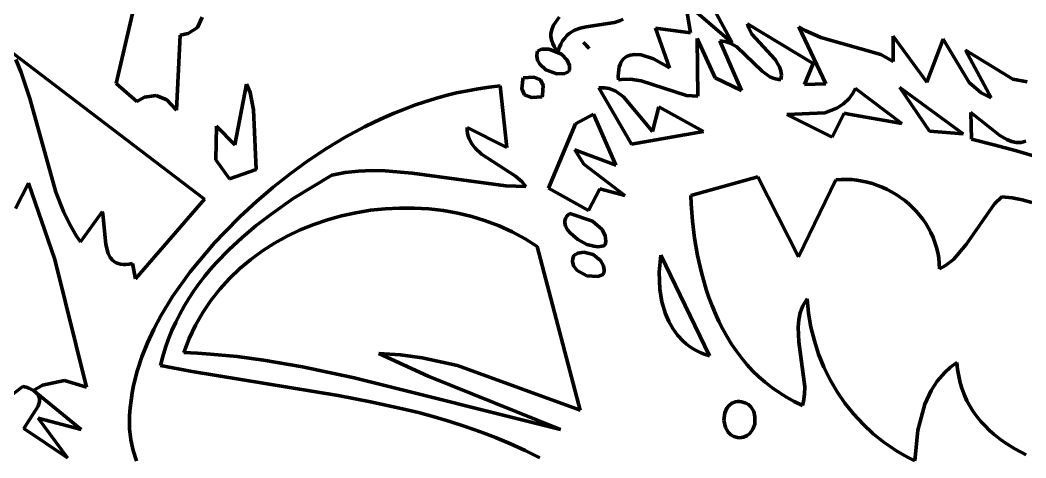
# Model space of a CAD drawing. Header units: millimetres. Extents: x 0 to 9.3, y 0 to 12.
# Drawn here: x 3.944 to 5.109, y 3.515 to 4.022 of the extents above; entities that cross this region are included whole.
import ezdxf

# ---------------------------------------------------------------- set-up
doc = ezdxf.new("R2010")
doc.units = ezdxf.units.MM
doc.layers.add('color#000000ff', color=7, linetype='CONTINUOUS', lineweight=100)
doc.layers.add('color#ffffffff', color=7, linetype='CONTINUOUS', lineweight=100)

msp = doc.modelspace()

# ---------------------------------------------------------------- linework, layer by layer
at = {"layer": 'color#000000ff'}
for p, q in [((4.1133, 4.201), (4.0549, 3.9485)), ((4.7349, 4.0585), (4.7686, 3.9958)), ((4.7686, 3.9958), (4.7144, 4.042)), ((4.7144, 4.042), (4.7204, 4.0073)), ((4.149, 4.0134), (4.1546, 4.0252)), ((4.5682, 4.0253), (4.5617, 4.0161)), ((4.6324, 4.0191), (4.6392, 4.0214)), ((4.6392, 4.0214), (4.6424, 4.023)), ((4.1383, 4.0064), (4.149, 4.0134)), ((4.5596, 4.0113), (4.5586, 4.0061)), ((4.5617, 4.0161), (4.5596, 4.0113)), ((4.5827, 4.0085), (4.5858, 4.0102)), ((4.5858, 4.0102), (4.5924, 4.0127)), ((4.5924, 4.0127), (4.5994, 4.0143)), ((4.5994, 4.0143), (4.6324, 4.0191)), ((4.7204, 4.0073), (4.68, 4.0125)), ((4.68, 4.0125), (4.696, 3.9666)), ((4.7878, 4.0127), (4.7863, 4.0178)), ((4.7863, 4.0178), (4.8625, 3.9719)), ((4.7916, 4.0056), (4.7878, 4.0127)), ((4.8771, 3.9483), (4.8461, 4.0142)), ((4.8461, 4.0142), (4.8531, 4.0099)), ((4.8531, 4.0099), (4.8714, 4.0018)), ((4.1248, 3.9177), (4.129, 4.0044)), ((4.129, 4.0044), (4.1383, 4.0064)), ((4.5586, 4.0061), (4.5586, 4.0034)), ((4.5586, 4.0034), (4.5589, 4.0007)), ((4.5589, 4.0007), (4.5596, 3.9978)), ((4.5596, 3.9978), (4.5607, 3.9948)), ((4.5702, 3.9941), (4.5722, 3.9979)), ((4.5722, 3.9979), (4.5746, 4.0012)), ((4.5746, 4.0012), (4.5771, 4.004)), ((4.5771, 4.004), (4.5798, 4.0064)), ((4.5798, 4.0064), (4.5827, 4.0085)), ((4.7288, 3.9339), (4.728, 4.0007)), ((4.728, 4.0007), (4.749, 3.9552)), ((4.7794, 3.9406), (4.7543, 3.9978)), ((4.7543, 3.9978), (4.7575, 3.9976)), ((4.8184, 3.9765), (4.7916, 4.0056)), ((4.8714, 4.0018), (4.9411, 3.982)), ((4.9554, 3.9742), (4.9553, 4.0033)), ((4.9553, 4.0033), (4.9943, 3.9502)), ((4.9943, 3.9502), (5.0133, 3.9999)), ((5.0133, 3.9999), (5.0434, 3.9498)), ((4.5432, 3.9862), (4.5426, 3.9843)), ((4.5478, 3.9882), (4.5432, 3.9862)), ((4.5567, 3.9884), (4.5478, 3.9882)), ((4.5709, 3.9824), (4.5567, 3.9884)), ((4.5607, 3.9948), (4.5623, 3.9916)), ((4.5623, 3.9916), (4.5643, 3.9884)), ((4.5643, 3.9884), (4.5668, 3.9849)), ((4.5668, 3.9849), (4.5683, 3.9898)), ((4.5683, 3.9898), (4.5702, 3.9941)), ((4.5962, 3.9961), (4.6001, 3.9921)), ((4.6028, 3.9893), (4.5962, 3.9961)), ((4.6001, 3.9921), (4.6028, 3.9893)), ((4.7575, 3.9976), (4.7606, 3.9971)), ((4.7606, 3.9971), (4.7663, 3.9953)), ((4.7663, 3.9953), (4.7742, 3.991)), ((4.7742, 3.991), (4.8033, 3.963)), ((5.0687, 3.932), (5.0392, 3.987)), ((5.0392, 3.987), (5.0939, 3.9537)), ((4.1573, 3.8146), (3.9351, 3.9837)), ((3.9384, 3.9764), (3.9446, 3.9615)), ((4.5426, 3.9843), (4.5422, 3.9806)), ((4.5422, 3.9806), (4.5431, 3.9755)), ((4.5431, 3.9755), (4.5456, 3.9708)), ((4.5774, 3.9757), (4.5709, 3.9824)), ((4.58, 3.9693), (4.5774, 3.9757)), ((4.6412, 3.9752), (4.6398, 3.973)), ((4.6427, 3.977), (4.6412, 3.9752)), ((4.6445, 3.9786), (4.6427, 3.977)), ((4.6464, 3.9798), (4.6445, 3.9786)), ((4.6506, 3.9815), (4.6464, 3.9798)), ((4.6554, 3.9822), (4.6506, 3.9815)), ((4.6633, 3.9816), (4.6554, 3.9822)), ((4.6774, 3.9772), (4.6633, 3.9816)), ((4.696, 3.9666), (4.6774, 3.9772)), ((4.8237, 3.9678), (4.8184, 3.9765)), ((4.9411, 3.982), (4.9554, 3.9742)), ((4.5456, 3.9708), (4.5526, 3.9645)), ((4.5526, 3.9645), (4.5654, 3.9598)), ((4.5795, 3.9625), (4.58, 3.9642)), ((4.58, 3.9642), (4.58, 3.9693)), ((4.6372, 3.9645), (4.6368, 3.961)), ((4.6378, 3.9677), (4.6372, 3.9645)), ((4.6387, 3.9705), (4.6378, 3.9677)), ((4.6398, 3.973), (4.6387, 3.9705)), ((4.8033, 3.963), (4.8124, 3.9564)), ((4.8252, 3.9632), (4.8237, 3.9678)), ((4.8257, 3.9583), (4.8252, 3.9632)), ((4.8625, 3.9719), (4.8526, 3.9473)), ((3.9446, 3.9615), (3.9547, 3.9311)), ((4.5261, 3.9532), (4.5248, 3.9423)), ((4.5266, 3.9551), (4.5261, 3.9532)), ((4.5387, 3.956), (4.5266, 3.9551)), ((4.5464, 3.953), (4.5387, 3.956)), ((4.5498, 3.9461), (4.5464, 3.953)), ((4.5654, 3.9598), (4.5747, 3.9603)), ((4.5747, 3.9603), (4.5795, 3.9625)), ((4.6368, 3.961), (4.6367, 3.957)), ((4.6367, 3.957), (4.6368, 3.9527)), ((4.6368, 3.9527), (4.6403, 3.9532)), ((4.6403, 3.9532), (4.6503, 3.9536)), ((4.6503, 3.9536), (4.6632, 3.9517)), ((4.6632, 3.9517), (4.7159, 3.9346)), ((4.749, 3.9552), (4.7794, 3.9406)), ((4.8124, 3.9564), (4.8172, 3.9543)), ((4.8172, 3.9543), (4.8224, 3.9532)), ((4.8224, 3.9532), (4.8251, 3.9531)), ((4.8251, 3.9531), (4.8255, 3.9557)), ((4.8255, 3.9557), (4.8257, 3.9583)), ((5.0939, 3.9537), (5.1106, 3.9507)), ((4.0549, 3.9485), (4.0787, 3.9278)), ((4.2058, 3.9478), (4.1922, 3.8776)), ((4.21, 3.9383), (4.2058, 3.9478)), ((4.4618, 3.9402), (4.4494, 3.9376)), ((4.4743, 3.9425), (4.4618, 3.9402)), ((4.487, 3.9444), (4.4743, 3.9425)), ((4.4997, 3.946), (4.487, 3.9444)), ((4.5074, 3.8746), (4.4997, 3.946)), ((4.5248, 3.9423), (4.5281, 3.9353)), ((4.549, 3.9352), (4.5498, 3.9461)), ((4.6143, 3.9437), (4.6521, 3.8784)), ((4.6206, 3.9437), (4.6143, 3.9437)), ((4.6263, 3.9427), (4.6206, 3.9437)), ((4.634, 3.9397), (4.6263, 3.9427)), ((4.6429, 3.9333), (4.634, 3.9397)), ((4.8526, 3.9473), (4.8771, 3.9483)), ((4.9114, 3.9429), (4.908, 3.9367)), ((4.9653, 3.9021), (4.9114, 3.9429)), ((4.963, 3.944), (4.9973, 3.8935)), ((5.0364, 3.8903), (4.963, 3.944)), ((5.0434, 3.9498), (5.0573, 3.9379)), ((3.9547, 3.9311), (3.9849, 3.8227)), ((4.0787, 3.9278), (4.0878, 3.9326)), ((4.0878, 3.9326), (4.1013, 3.9346)), ((4.1013, 3.9346), (4.1136, 3.9296)), ((4.1136, 3.9296), (4.1248, 3.9177)), ((4.2141, 3.9183), (4.21, 3.9383)), ((4.4248, 3.9312), (4.4127, 3.9275)), ((4.437, 3.9346), (4.4248, 3.9312)), ((4.4494, 3.9376), (4.437, 3.9346)), ((4.5281, 3.9353), (4.536, 3.9323)), ((4.536, 3.9323), (4.5485, 3.9333)), ((4.5485, 3.9333), (4.549, 3.9352)), ((4.6762, 3.8932), (4.6429, 3.9333)), ((4.7159, 3.9346), (4.7288, 3.9339)), ((4.9041, 3.9314), (4.8975, 3.9249)), ((4.908, 3.9367), (4.9041, 3.9314)), ((5.0573, 3.9379), (5.0687, 3.932)), ((4.2172, 3.8492), (4.2141, 3.9183)), ((4.3888, 3.919), (4.3771, 3.9143)), ((4.4007, 3.9234), (4.3888, 3.919)), ((4.4127, 3.9275), (4.4007, 3.9234)), ((4.6838, 3.9216), (4.6762, 3.8932)), ((4.7354, 3.893), (4.6838, 3.9216)), ((4.8899, 3.9199), (4.8759, 3.9146)), ((4.8975, 3.9249), (4.8899, 3.9199)), ((4.3654, 3.9093), (4.3539, 3.904)), ((4.3771, 3.9143), (4.3654, 3.9093)), ((4.6078, 3.913), (4.5872, 3.9018)), ((4.6337, 3.8542), (4.6078, 3.913)), ((4.8759, 3.9146), (4.832, 3.9127)), ((4.832, 3.9127), (4.8847, 3.8865)), ((4.8847, 3.8865), (4.8983, 3.9141)), ((4.8983, 3.9141), (4.904, 3.9131)), ((4.904, 3.9131), (4.9653, 3.9021)), ((5.079, 3.8883), (5.0452, 3.9151)), ((5.0452, 3.9151), (5.0459, 3.8841)), ((4.1711, 3.8993), (4.1702, 3.8604)), ((4.1922, 3.8776), (4.1711, 3.8993)), ((4.3425, 3.8984), (4.3202, 3.8864)), ((4.3539, 3.904), (4.3425, 3.8984)), ((4.4615, 3.8942), (4.4614, 3.8978)), ((4.4614, 3.8978), (4.5074, 3.8746)), ((4.462, 3.8907), (4.4615, 3.8942)), ((4.5872, 3.9018), (4.556, 3.8276)), ((4.6521, 3.8784), (4.7354, 3.893)), ((4.9973, 3.8935), (5.0364, 3.8903)), ((4.3202, 3.8864), (4.2984, 3.8733)), ((4.4627, 3.8875), (4.462, 3.8907)), ((4.4638, 3.8844), (4.4627, 3.8875)), ((4.4668, 3.8787), (4.4638, 3.8844)), ((5.0459, 3.8841), (5.072, 3.8775)), ((5.087, 3.8836), (5.079, 3.8883)), ((5.0924, 3.8814), (5.087, 3.8836)), ((5.0979, 3.8803), (5.0924, 3.8814)), ((5.1091, 3.8818), (5.1063, 3.8809)), ((4.2984, 3.8733), (4.2771, 3.8592)), ((4.4708, 3.8737), (4.4668, 3.8787)), ((4.4781, 3.8669), (4.4708, 3.8737)), ((4.5968, 3.8554), (4.5865, 3.8717)), ((4.5865, 3.8717), (4.6337, 3.8542)), ((5.072, 3.8775), (5.098, 3.8705)), ((5.1007, 3.8802), (5.0979, 3.8803)), ((5.098, 3.8705), (5.1239, 3.8631)), ((5.1035, 3.8804), (5.1007, 3.8802)), ((5.1063, 3.8809), (5.1035, 3.8804)), ((4.1702, 3.8604), (4.1863, 3.8382)), ((4.2771, 3.8592), (4.2565, 3.8442)), ((4.5176, 3.8415), (4.4781, 3.8669)), ((4.1863, 3.8382), (4.2172, 3.8492)), ((4.3203, 3.8454), (4.3358, 3.8472)), ((4.3358, 3.8472), (4.3513, 3.8478)), ((4.3513, 3.8478), (4.3667, 3.8476)), ((4.3667, 3.8476), (4.3977, 3.8449)), ((4.6442, 3.819), (4.5968, 3.8554)), ((4.2565, 3.8442), (4.2366, 3.8284)), ((4.26, 3.8153), (4.3048, 3.8425)), ((4.3048, 3.8425), (4.3126, 3.8441)), ((4.3126, 3.8441), (4.3203, 3.8454)), ((4.3977, 3.8449), (4.5063, 3.8302)), ((4.5253, 3.8347), (4.5176, 3.8415)), ((4.5296, 3.8295), (4.5253, 3.8347)), ((4.7986, 3.8405), (4.7207, 3.8191)), ((4.8456, 3.7481), (4.7986, 3.8405)), ((4.8887, 3.8371), (4.8456, 3.7481)), ((4.8949, 3.8375), (4.8887, 3.8371)), ((4.9011, 3.8376), (4.8949, 3.8375)), ((4.9072, 3.8373), (4.9011, 3.8376)), ((4.9133, 3.8366), (4.9072, 3.8373)), ((4.9194, 3.8356), (4.9133, 3.8366)), ((4.9253, 3.8343), (4.9194, 3.8356)), ((3.9534, 3.8332), (3.9383, 3.8037)), ((3.9836, 3.745), (3.9534, 3.8332)), ((4.2366, 3.8284), (4.2173, 3.8118)), ((4.5063, 3.8302), (4.5296, 3.8295)), ((4.556, 3.8276), (4.602, 3.8016)), ((4.602, 3.8016), (4.6152, 3.8266)), ((4.6152, 3.8266), (4.6442, 3.819)), ((4.9312, 3.8327), (4.9253, 3.8343)), ((4.937, 3.8307), (4.9312, 3.8327)), ((4.9426, 3.8285), (4.937, 3.8307)), ((4.9482, 3.826), (4.9426, 3.8285)), ((4.9535, 3.8232), (4.9482, 3.826)), ((4.9587, 3.8201), (4.9535, 3.8232)), ((3.9849, 3.8227), (3.9938, 3.8005)), ((4.0774, 3.7226), (4.1573, 3.8146)), ((4.2173, 3.8118), (4.1987, 3.7945)), ((4.2339, 3.7971), (4.26, 3.8153)), ((4.7207, 3.8191), (4.7211, 3.8093)), ((4.9638, 3.8167), (4.9587, 3.8201)), ((4.9686, 3.8131), (4.9638, 3.8167)), ((4.9733, 3.8092), (4.9686, 3.8131)), ((5.0812, 3.8173), (5.0728, 3.8094)), ((5.093, 3.8161), (5.0812, 3.8173)), ((5.1046, 3.8139), (5.093, 3.8161)), ((5.116, 3.8107), (5.1046, 3.8139)), ((3.9938, 3.8005), (4.0008, 3.786)), ((4.0134, 3.7652), (4.0385, 3.8001)), ((4.0385, 3.8001), (4.0392, 3.7976)), ((4.3495, 3.8018), (4.3327, 3.799)), ((4.3664, 3.8036), (4.3495, 3.8018)), ((4.3833, 3.8044), (4.3664, 3.8036)), ((4.4003, 3.8044), (4.3833, 3.8044)), ((4.4172, 3.8034), (4.4003, 3.8044)), ((4.434, 3.8014), (4.4172, 3.8034)), ((4.4506, 3.7985), (4.434, 3.8014)), ((4.7211, 3.8093), (4.7226, 3.7894)), ((4.9777, 3.8051), (4.9733, 3.8092)), ((4.9819, 3.8008), (4.9777, 3.8051)), ((4.9859, 3.7962), (4.9819, 3.8008)), ((5.0728, 3.8094), (5.04, 3.7621)), ((4.0392, 3.7976), (4.0428, 3.7623)), ((4.1987, 3.7945), (4.1808, 3.7766)), ((4.2171, 3.7842), (4.2339, 3.7971)), ((4.2998, 3.7908), (4.2838, 3.7854)), ((4.3161, 3.7954), (4.2998, 3.7908)), ((4.3327, 3.799), (4.3161, 3.7954)), ((4.467, 3.7945), (4.4506, 3.7985)), ((4.483, 3.7896), (4.467, 3.7945)), ((4.4987, 3.7837), (4.483, 3.7896)), ((4.575, 3.7913), (4.5747, 3.7893)), ((4.5747, 3.7893), (4.5747, 3.7874)), ((4.5758, 3.7931), (4.575, 3.7913)), ((4.577, 3.7949), (4.5758, 3.7931)), ((4.5786, 3.7965), (4.577, 3.7949)), ((4.5807, 3.7981), (4.5786, 3.7965)), ((4.6068, 3.7894), (4.5807, 3.7981)), ((4.618, 3.7794), (4.6068, 3.7894)), ((4.7226, 3.7894), (4.7251, 3.7695)), ((4.9896, 3.7915), (4.9859, 3.7962)), ((4.993, 3.7865), (4.9896, 3.7915)), ((4.0008, 3.786), (4.0089, 3.772)), ((4.1808, 3.7766), (4.1689, 3.7641)), ((4.2008, 3.7705), (4.2171, 3.7842)), ((4.2682, 3.779), (4.253, 3.7718)), ((4.2838, 3.7854), (4.2682, 3.779)), ((4.5139, 3.7768), (4.4987, 3.7837)), ((4.5287, 3.7688), (4.5139, 3.7768)), ((4.5747, 3.7874), (4.575, 3.7854)), ((4.575, 3.7854), (4.5757, 3.7833)), ((4.5757, 3.7833), (4.578, 3.7792)), ((4.578, 3.7792), (4.5812, 3.7752)), ((4.6215, 3.7722), (4.618, 3.7794)), ((4.9961, 3.7813), (4.993, 3.7865)), ((4.9989, 3.776), (4.9961, 3.7813)), ((4.0089, 3.772), (4.0134, 3.7652)), ((4.1854, 3.7562), (4.2008, 3.7705)), ((4.253, 3.7718), (4.2384, 3.7637)), ((4.5428, 3.7599), (4.5287, 3.7688)), ((4.5812, 3.7752), (4.5899, 3.7679)), ((4.5899, 3.7679), (4.6003, 3.7624)), ((4.6222, 3.7662), (4.6215, 3.7722)), ((4.6216, 3.7618), (4.6222, 3.7662)), ((4.7251, 3.7695), (4.7285, 3.7495)), ((5.0015, 3.7704), (4.9989, 3.776)), ((5.0036, 3.7647), (5.0015, 3.7704)), ((5.0055, 3.7589), (5.0036, 3.7647)), ((4.0428, 3.7623), (4.0456, 3.7517)), ((4.1689, 3.7641), (4.1406, 3.7307)), ((4.1708, 3.741), (4.1854, 3.7562)), ((4.2243, 3.7548), (4.2108, 3.745)), ((4.2384, 3.7637), (4.2243, 3.7548)), ((4.5927, 3.5704), (4.5428, 3.7599)), ((4.5966, 3.7534), (4.5897, 3.7522)), ((4.6074, 3.7506), (4.5966, 3.7534)), ((4.6003, 3.7624), (4.6083, 3.7601)), ((4.6083, 3.7601), (4.6132, 3.7596)), ((4.6132, 3.7596), (4.6178, 3.7602)), ((4.6178, 3.7602), (4.6198, 3.7608)), ((4.6198, 3.7608), (4.6216, 3.7618)), ((5.0069, 3.7528), (5.0055, 3.7589)), ((5.04, 3.7621), (5.0251, 3.7449)), ((4.0204, 3.5969), (3.9836, 3.745)), ((4.0456, 3.7517), (4.0478, 3.7473)), ((4.0478, 3.7473), (4.0509, 3.7437)), ((4.0509, 3.7437), (4.0527, 3.7423)), ((4.0527, 3.7423), (4.0549, 3.7411)), ((4.2108, 3.745), (4.198, 3.7343)), ((4.584, 3.7459), (4.5837, 3.7425)), ((4.5837, 3.7425), (4.5849, 3.7377)), ((4.5852, 3.7494), (4.584, 3.7459)), ((4.5897, 3.7522), (4.5852, 3.7494)), ((4.6162, 3.7437), (4.6074, 3.7506)), ((4.6196, 3.7377), (4.6162, 3.7437)), ((4.6861, 3.7497), (4.6842, 3.7303)), ((4.7423, 3.6334), (4.6861, 3.7497)), ((4.7285, 3.7495), (4.733, 3.7297)), ((5.008, 3.7467), (5.0069, 3.7528)), ((5.0087, 3.7404), (5.008, 3.7467)), ((5.0251, 3.7449), (5.016, 3.7379)), ((4.0549, 3.7411), (4.0572, 3.7401)), ((4.0572, 3.7401), (4.0599, 3.7395)), ((4.0599, 3.7395), (4.0629, 3.7391)), ((4.0629, 3.7391), (4.0662, 3.7391)), ((4.0662, 3.7391), (4.0698, 3.7395)), ((4.0698, 3.7395), (4.0738, 3.7402)), ((4.0738, 3.7402), (4.0774, 3.7226)), ((4.1406, 3.7307), (4.1201, 3.7022)), ((4.1572, 3.7251), (4.1638, 3.7332)), ((4.1638, 3.7332), (4.1708, 3.741)), ((4.198, 3.7343), (4.186, 3.7229)), ((4.5849, 3.7377), (4.5889, 3.7323)), ((4.5889, 3.7323), (4.6002, 3.726)), ((4.6204, 3.7326), (4.6196, 3.7377)), ((4.6198, 3.7292), (4.6204, 3.7326)), ((4.6842, 3.7303), (4.6848, 3.7105)), ((4.733, 3.7297), (4.7386, 3.7102)), ((5.009, 3.7339), (5.0087, 3.7404)), ((5.016, 3.7379), (5.009, 3.7339)), ((4.1508, 3.7168), (4.1572, 3.7251)), ((4.186, 3.7229), (4.1748, 3.7106)), ((4.6002, 3.726), (4.6129, 3.725)), ((4.6129, 3.725), (4.6191, 3.7274)), ((4.6191, 3.7274), (4.6198, 3.7292)), ((4.139, 3.6997), (4.1447, 3.7084)), ((4.1447, 3.7084), (4.1508, 3.7168)), ((4.1748, 3.7106), (4.1645, 3.6975)), ((4.6848, 3.7105), (4.6873, 3.6959)), ((4.7386, 3.7102), (4.7418, 3.7007)), ((4.1201, 3.7022), (4.1064, 3.6797)), ((4.1335, 3.6908), (4.139, 3.6997)), ((4.1645, 3.6975), (4.1552, 3.6836)), ((4.6873, 3.6959), (4.6914, 3.6819)), ((4.7418, 3.7007), (4.7454, 3.6912)), ((4.8507, 3.6912), (4.8529, 3.6952)), ((4.8529, 3.6952), (4.8554, 3.6992)), ((4.8554, 3.6992), (4.8571, 3.6827)), ((4.1285, 3.6816), (4.1335, 3.6908)), ((4.1552, 3.6836), (4.1468, 3.6689)), ((4.7454, 3.6912), (4.7492, 3.682)), ((4.8458, 3.6749), (4.8476, 3.6831)), ((4.8476, 3.6831), (4.849, 3.6872)), ((4.849, 3.6872), (4.8507, 3.6912)), ((4.1064, 3.6797), (4.0983, 3.6642)), ((4.1194, 3.6627), (4.1238, 3.6723)), ((4.1238, 3.6723), (4.1285, 3.6816)), ((4.6914, 3.6819), (4.6952, 3.6731)), ((4.6952, 3.6731), (4.6999, 3.6648)), ((4.7492, 3.682), (4.7534, 3.6729)), ((4.7534, 3.6729), (4.7579, 3.664)), ((4.845, 3.6666), (4.8458, 3.6749)), ((4.8571, 3.6827), (4.8599, 3.6665)), ((4.0983, 3.6642), (4.091, 3.6484)), ((4.1155, 3.6529), (4.1194, 3.6627)), ((4.1468, 3.6689), (4.1396, 3.6534)), ((4.6999, 3.6648), (4.7054, 3.6571)), ((4.7579, 3.664), (4.7628, 3.6554)), ((4.8459, 3.6496), (4.845, 3.6666)), ((4.8599, 3.6665), (4.8639, 3.6507)), ((4.091, 3.6484), (4.0846, 3.6323)), ((4.112, 3.6429), (4.1155, 3.6529)), ((4.1396, 3.6534), (4.1334, 3.6371)), ((4.7054, 3.6571), (4.7119, 3.6502)), ((4.7119, 3.6502), (4.7155, 3.6471)), ((4.7628, 3.6554), (4.768, 3.647)), ((4.8529, 3.5975), (4.8459, 3.6496)), ((4.8639, 3.6507), (4.8689, 3.6352)), ((4.1089, 3.6326), (4.112, 3.6429)), ((4.1334, 3.6371), (4.1489, 3.6364)), ((4.7155, 3.6471), (4.7193, 3.6442)), ((4.7193, 3.6442), (4.7234, 3.6415)), ((4.7234, 3.6415), (4.7277, 3.6391)), ((4.7277, 3.6391), (4.7323, 3.6369)), ((4.7323, 3.6369), (4.7372, 3.635)), ((4.768, 3.647), (4.7735, 3.6388)), ((4.7735, 3.6388), (4.7794, 3.6309)), ((4.0846, 3.6323), (4.0793, 3.6157)), ((4.1063, 3.6221), (4.1089, 3.6326)), ((4.1489, 3.6364), (4.1643, 3.6354)), ((4.1643, 3.6354), (4.1949, 3.6325)), ((4.1949, 3.6325), (4.2254, 3.6284)), ((4.2254, 3.6284), (4.2707, 3.6207)), ((4.4163, 3.6097), (4.3592, 3.6361)), ((4.3592, 3.6361), (4.3845, 3.6344)), ((4.3845, 3.6344), (4.4095, 3.6309)), ((4.4095, 3.6309), (4.4505, 3.622)), ((4.7372, 3.635), (4.7423, 3.6334)), ((4.7794, 3.6309), (4.7857, 3.6234)), ((4.8689, 3.6352), (4.875, 3.6202)), ((5.0217, 3.6201), (5.0291, 3.6255)), ((5.0291, 3.6255), (5.0299, 3.6174)), ((4.0793, 3.6157), (4.0751, 3.5989)), ((4.143, 3.6151), (4.1063, 3.6221)), ((4.312, 3.5874), (4.143, 3.6151)), ((4.2707, 3.6207), (4.3308, 3.6078)), ((4.4505, 3.622), (4.5927, 3.5704)), ((4.7857, 3.6234), (4.7924, 3.6161)), ((4.7924, 3.6161), (4.7994, 3.6092)), ((4.875, 3.6202), (4.8822, 3.6057)), ((5.0064, 3.604), (5.015, 3.614)), ((5.015, 3.614), (5.0217, 3.6201)), ((5.0299, 3.6174), (5.0312, 3.6096)), ((3.9695, 3.5993), (3.9948, 3.6048)), ((3.9948, 3.6048), (4.0204, 3.5969)), ((4.3308, 3.6078), (4.5696, 3.5482)), ((4.5696, 3.5482), (4.4163, 3.6097)), ((4.7994, 3.6092), (4.8069, 3.6027)), ((4.8069, 3.6027), (4.8147, 3.5965)), ((4.8822, 3.6057), (4.8903, 3.5918)), ((4.9993, 3.5931), (5.0064, 3.604)), ((5.0312, 3.6096), (5.0329, 3.6021)), ((5.0329, 3.6021), (5.0351, 3.5948)), ((3.9054, 3.5666), (3.9468, 3.598)), ((3.9468, 3.598), (3.9505, 3.5969)), ((3.9505, 3.5969), (3.9538, 3.5957)), ((3.9538, 3.5957), (3.9566, 3.5945)), ((3.9566, 3.5945), (3.959, 3.5931)), ((3.9589, 3.5931), (3.9695, 3.5993)), ((4.0144, 3.5482), (3.9589, 3.5931)), ((3.959, 3.5931), (3.961, 3.5917)), ((3.961, 3.5917), (3.9626, 3.5902)), ((3.9626, 3.5902), (3.9639, 3.5887)), ((4.0735, 3.5903), (4.0721, 3.5817)), ((4.0751, 3.5989), (4.0735, 3.5903)), ((4.8147, 3.5965), (4.823, 3.5907)), ((4.823, 3.5907), (4.8316, 3.5854)), ((4.8526, 3.5889), (4.8529, 3.5975)), ((4.8903, 3.5918), (4.8994, 3.5785)), ((4.9919, 3.5772), (4.9993, 3.5931)), ((5.0351, 3.5948), (5.0378, 3.5879)), ((3.9639, 3.5887), (3.9649, 3.5871)), ((3.9659, 3.5803), (3.9643, 3.5749)), ((3.9649, 3.5871), (3.9659, 3.5838)), ((3.9659, 3.5838), (3.9659, 3.5803)), ((4.0721, 3.5817), (4.0711, 3.573)), ((4.3495, 3.5802), (4.312, 3.5874)), ((4.3867, 3.5721), (4.3495, 3.5802)), ((4.7684, 3.5784), (4.7651, 3.576)), ((4.7724, 3.5799), (4.7684, 3.5784)), ((4.7747, 3.5803), (4.7724, 3.5799)), ((4.7771, 3.5804), (4.7747, 3.5803)), ((4.7795, 3.5802), (4.7771, 3.5804)), ((4.7839, 3.579), (4.7795, 3.5802)), ((4.7875, 3.577), (4.7839, 3.579)), ((4.8316, 3.5854), (4.8407, 3.5805)), ((4.8407, 3.5805), (4.8502, 3.576)), ((4.8502, 3.576), (4.8513, 3.5803)), ((4.8513, 3.5803), (4.8526, 3.5889)), ((4.8994, 3.5785), (4.9094, 3.566)), ((5.0378, 3.5879), (5.0408, 3.5812)), ((5.0408, 3.5812), (5.0443, 3.5748)), ((3.9643, 3.5749), (3.948, 3.5492)), ((4.0711, 3.573), (4.0704, 3.5642)), ((4.4051, 3.5676), (4.3867, 3.5721)), ((4.4233, 3.5627), (4.4051, 3.5676)), ((4.76, 3.5672), (4.7591, 3.5587)), ((4.7626, 3.5729), (4.76, 3.5672)), ((4.7651, 3.576), (4.7626, 3.5729)), ((4.7904, 3.5742), (4.7875, 3.577)), ((4.7936, 3.5689), (4.7904, 3.5742)), ((4.7951, 3.5628), (4.7936, 3.5689)), ((4.9839, 3.5472), (4.9919, 3.5772)), ((5.0443, 3.5748), (5.0481, 3.5687)), ((5.0481, 3.5687), (5.0523, 3.5629)), ((3.9983, 3.5152), (3.9643, 3.5612)), ((3.9643, 3.5612), (4.0144, 3.5482)), ((4.0704, 3.5642), (4.0701, 3.5554)), ((4.0701, 3.5554), (4.0704, 3.5489)), ((4.4414, 3.5574), (4.4233, 3.5627)), ((4.4594, 3.5516), (4.4414, 3.5574)), ((4.7591, 3.5587), (4.7609, 3.5503)), ((4.7948, 3.5544), (4.7951, 3.5628)), ((4.9094, 3.566), (4.9204, 3.5541)), ((5.0523, 3.5629), (5.0568, 3.5574)), ((5.0568, 3.5574), (5.0617, 3.5521)), ((3.948, 3.5492), (3.9983, 3.5152)), ((4.0704, 3.5489), (4.0719, 3.5361)), ((4.4771, 3.5454), (4.4594, 3.5516)), ((4.4946, 3.5387), (4.4771, 3.5454)), ((4.7609, 3.5503), (4.764, 3.5449)), ((4.764, 3.5449), (4.767, 3.542)), ((4.7859, 3.541), (4.7892, 3.5435)), ((4.7892, 3.5435), (4.7928, 3.5485)), ((4.7928, 3.5485), (4.7948, 3.5544)), ((4.9204, 3.5541), (4.9322, 3.5431)), ((4.9803, 3.5118), (4.9839, 3.5472)), ((5.0617, 3.5521), (5.0668, 3.547)), ((5.0668, 3.547), (5.0722, 3.5422)), ((4.0719, 3.5361), (4.0745, 3.5238)), ((4.5119, 3.5315), (4.4946, 3.5387)), ((4.767, 3.542), (4.7706, 3.5398)), ((4.7706, 3.5398), (4.7749, 3.5387)), ((4.7749, 3.5387), (4.7773, 3.5385)), ((4.7773, 3.5385), (4.7819, 3.5393)), ((4.7819, 3.5393), (4.7859, 3.541)), ((4.9322, 3.5431), (4.9449, 3.533)), ((4.9449, 3.533), (4.9516, 3.5282)), ((5.0722, 3.5422), (5.0779, 3.5377)), ((5.0779, 3.5377), (5.0838, 3.5334)), ((5.0838, 3.5334), (5.09, 3.5294)), ((4.0745, 3.5238), (4.0783, 3.5118)), ((4.5289, 3.5236), (4.5119, 3.5315)), ((4.5456, 3.5152), (4.5289, 3.5236)), ((4.9516, 3.5282), (4.9585, 3.5237)), ((4.9585, 3.5237), (4.9656, 3.5195)), ((5.09, 3.5294), (5.0963, 3.5256)), ((5.0963, 3.5256), (5.1095, 3.5188)), ((4.9656, 3.5195), (4.9728, 3.5155)), ((4.9728, 3.5155), (4.9803, 3.5118))]:
    msp.add_line(p, q, dxfattribs=at)
at = {"layer": 'color#ffffffff'}
for p, q in [((4.0549, 3.9485), (4.1133, 4.201)), ((4.7686, 3.9958), (4.7349, 4.0585)), ((4.7204, 4.0073), (4.7144, 4.042)), ((4.7144, 4.042), (4.7686, 3.9958)), ((4.1546, 4.0252), (4.149, 4.0134)), ((4.5617, 4.0161), (4.5682, 4.0253)), ((4.6392, 4.0214), (4.6324, 4.0191)), ((4.6424, 4.023), (4.6392, 4.0214)), ((4.149, 4.0134), (4.1383, 4.0064)), ((4.5586, 4.0061), (4.5596, 4.0113)), ((4.5596, 4.0113), (4.5617, 4.0161)), ((4.5858, 4.0102), (4.5827, 4.0085)), ((4.5924, 4.0127), (4.5858, 4.0102)), ((4.5994, 4.0143), (4.5924, 4.0127)), ((4.6324, 4.0191), (4.5994, 4.0143)), ((4.696, 3.9666), (4.68, 4.0125)), ((4.68, 4.0125), (4.7204, 4.0073)), ((4.8625, 3.9719), (4.7863, 4.0178)), ((4.7863, 4.0178), (4.7878, 4.0127)), ((4.7878, 4.0127), (4.7916, 4.0056)), ((4.8531, 4.0099), (4.8461, 4.0142)), ((4.8461, 4.0142), (4.8771, 3.9483)), ((4.8714, 4.0018), (4.8531, 4.0099)), ((4.129, 4.0044), (4.1248, 3.9177)), ((4.1383, 4.0064), (4.129, 4.0044)), ((4.5586, 4.0034), (4.5586, 4.0061)), ((4.5589, 4.0007), (4.5586, 4.0034)), ((4.5596, 3.9978), (4.5589, 4.0007)), ((4.5607, 3.9948), (4.5596, 3.9978)), ((4.5722, 3.9979), (4.5702, 3.9941)), ((4.5746, 4.0012), (4.5722, 3.9979)), ((4.5771, 4.004), (4.5746, 4.0012)), ((4.5798, 4.0064), (4.5771, 4.004)), ((4.5827, 4.0085), (4.5798, 4.0064)), ((4.749, 3.9552), (4.728, 4.0007)), ((4.728, 4.0007), (4.7288, 3.9339)), ((4.7575, 3.9976), (4.7543, 3.9978)), ((4.7543, 3.9978), (4.7794, 3.9406)), ((4.7916, 4.0056), (4.8184, 3.9765)), ((4.9411, 3.982), (4.8714, 4.0018)), ((4.9943, 3.9502), (4.9553, 4.0033)), ((4.9553, 4.0033), (4.9554, 3.9742)), ((5.0133, 3.9999), (4.9943, 3.9502)), ((5.0434, 3.9498), (5.0133, 3.9999)), ((4.5426, 3.9843), (4.5432, 3.9862)), ((4.5432, 3.9862), (4.5478, 3.9882)), ((4.5478, 3.9882), (4.5567, 3.9884)), ((4.5567, 3.9884), (4.5709, 3.9824)), ((4.5623, 3.9916), (4.5607, 3.9948)), ((4.5643, 3.9884), (4.5623, 3.9916)), ((4.5668, 3.9849), (4.5643, 3.9884)), ((4.5683, 3.9898), (4.5668, 3.9849)), ((4.5702, 3.9941), (4.5683, 3.9898)), ((4.5962, 3.9961), (4.6028, 3.9893)), ((4.6001, 3.9921), (4.5962, 3.9961)), ((4.6028, 3.9893), (4.6001, 3.9921)), ((4.7606, 3.9971), (4.7575, 3.9976)), ((4.7663, 3.9953), (4.7606, 3.9971)), ((4.7742, 3.991), (4.7663, 3.9953)), ((4.8033, 3.963), (4.7742, 3.991)), ((5.0939, 3.9537), (5.0392, 3.987)), ((5.0392, 3.987), (5.0687, 3.932)), ((3.9351, 3.9837), (4.1573, 3.8146)), ((3.9446, 3.9615), (3.9384, 3.9764)), ((4.5422, 3.9806), (4.5426, 3.9843)), ((4.5431, 3.9755), (4.5422, 3.9806)), ((4.5456, 3.9708), (4.5431, 3.9755)), ((4.5709, 3.9824), (4.5774, 3.9757)), ((4.5774, 3.9757), (4.58, 3.9693)), ((4.6398, 3.973), (4.6412, 3.9752)), ((4.6412, 3.9752), (4.6427, 3.977)), ((4.6427, 3.977), (4.6445, 3.9786)), ((4.6445, 3.9786), (4.6464, 3.9798)), ((4.6464, 3.9798), (4.6506, 3.9815)), ((4.6506, 3.9815), (4.6554, 3.9822)), ((4.6554, 3.9822), (4.6633, 3.9816)), ((4.6633, 3.9816), (4.6774, 3.9772)), ((4.6774, 3.9772), (4.696, 3.9666)), ((4.8184, 3.9765), (4.8237, 3.9678)), ((4.9554, 3.9742), (4.9411, 3.982)), ((4.5526, 3.9645), (4.5456, 3.9708)), ((4.5654, 3.9598), (4.5526, 3.9645)), ((4.58, 3.9642), (4.5795, 3.9625)), ((4.58, 3.9693), (4.58, 3.9642)), ((4.6368, 3.961), (4.6372, 3.9645)), ((4.6372, 3.9645), (4.6378, 3.9677)), ((4.6378, 3.9677), (4.6387, 3.9705)), ((4.6387, 3.9705), (4.6398, 3.973)), ((4.8124, 3.9564), (4.8033, 3.963)), ((4.8237, 3.9678), (4.8252, 3.9632)), ((4.8252, 3.9632), (4.8257, 3.9583)), ((4.8526, 3.9473), (4.8625, 3.9719)), ((3.9547, 3.9311), (3.9446, 3.9615)), ((4.5248, 3.9423), (4.5261, 3.9532)), ((4.5261, 3.9532), (4.5266, 3.9551)), ((4.5266, 3.9551), (4.5387, 3.956)), ((4.5387, 3.956), (4.5464, 3.953)), ((4.5464, 3.953), (4.5498, 3.9461)), ((4.5747, 3.9603), (4.5654, 3.9598)), ((4.5795, 3.9625), (4.5747, 3.9603)), ((4.6367, 3.957), (4.6368, 3.961)), ((4.6368, 3.9527), (4.6367, 3.957)), ((4.6403, 3.9532), (4.6368, 3.9527)), ((4.6503, 3.9536), (4.6403, 3.9532)), ((4.6632, 3.9517), (4.6503, 3.9536)), ((4.7159, 3.9346), (4.6632, 3.9517)), ((4.7794, 3.9406), (4.749, 3.9552)), ((4.8172, 3.9543), (4.8124, 3.9564)), ((4.8224, 3.9532), (4.8172, 3.9543)), ((4.8251, 3.9531), (4.8224, 3.9532)), ((4.8255, 3.9557), (4.8251, 3.9531)), ((4.8257, 3.9583), (4.8255, 3.9557)), ((5.1106, 3.9507), (5.0939, 3.9537)), ((4.0787, 3.9278), (4.0549, 3.9485)), ((4.1922, 3.8776), (4.2058, 3.9478)), ((4.2058, 3.9478), (4.21, 3.9383)), ((4.4494, 3.9376), (4.4618, 3.9402)), ((4.4618, 3.9402), (4.4743, 3.9425)), ((4.4743, 3.9425), (4.487, 3.9444)), ((4.487, 3.9444), (4.4997, 3.946)), ((4.4997, 3.946), (4.5074, 3.8746)), ((4.5281, 3.9353), (4.5248, 3.9423)), ((4.5498, 3.9461), (4.549, 3.9352)), ((4.6143, 3.9437), (4.6206, 3.9437)), ((4.6521, 3.8784), (4.6143, 3.9437)), ((4.6206, 3.9437), (4.6263, 3.9427)), ((4.6263, 3.9427), (4.634, 3.9397)), ((4.634, 3.9397), (4.6429, 3.9333)), ((4.8771, 3.9483), (4.8526, 3.9473)), ((4.908, 3.9367), (4.9114, 3.9429)), ((4.9114, 3.9429), (4.9653, 3.9021)), ((4.963, 3.944), (5.0364, 3.8903)), ((4.9973, 3.8935), (4.963, 3.944)), ((5.0573, 3.9379), (5.0434, 3.9498)), ((3.9849, 3.8227), (3.9547, 3.9311)), ((4.0878, 3.9326), (4.0787, 3.9278)), ((4.1013, 3.9346), (4.0878, 3.9326)), ((4.1136, 3.9296), (4.1013, 3.9346)), ((4.1248, 3.9177), (4.1136, 3.9296)), ((4.21, 3.9383), (4.2141, 3.9183)), ((4.4127, 3.9275), (4.4248, 3.9312)), ((4.4248, 3.9312), (4.437, 3.9346)), ((4.437, 3.9346), (4.4494, 3.9376)), ((4.536, 3.9323), (4.5281, 3.9353)), ((4.5485, 3.9333), (4.536, 3.9323)), ((4.549, 3.9352), (4.5485, 3.9333)), ((4.6429, 3.9333), (4.6762, 3.8932)), ((4.7288, 3.9339), (4.7159, 3.9346)), ((4.8975, 3.9249), (4.9041, 3.9314)), ((4.9041, 3.9314), (4.908, 3.9367)), ((5.0687, 3.932), (5.0573, 3.9379)), ((4.2141, 3.9183), (4.2172, 3.8492)), ((4.3771, 3.9143), (4.3888, 3.919)), ((4.3888, 3.919), (4.4007, 3.9234)), ((4.4007, 3.9234), (4.4127, 3.9275)), ((4.6762, 3.8932), (4.6838, 3.9216)), ((4.6838, 3.9216), (4.7354, 3.893)), ((4.8759, 3.9146), (4.8899, 3.9199)), ((4.8899, 3.9199), (4.8975, 3.9249)), ((4.3539, 3.904), (4.3654, 3.9093)), ((4.3654, 3.9093), (4.3771, 3.9143)), ((4.5872, 3.9018), (4.6078, 3.913)), ((4.6078, 3.913), (4.6337, 3.8542)), ((4.832, 3.9127), (4.8759, 3.9146)), ((4.8847, 3.8865), (4.832, 3.9127)), ((4.8983, 3.9141), (4.8847, 3.8865)), ((4.904, 3.9131), (4.8983, 3.9141)), ((4.9653, 3.9021), (4.904, 3.9131)), ((5.0459, 3.8841), (5.0452, 3.9151)), ((5.0452, 3.9151), (5.079, 3.8883)), ((4.1702, 3.8604), (4.1711, 3.8993)), ((4.1711, 3.8993), (4.1922, 3.8776)), ((4.3202, 3.8864), (4.3425, 3.8984)), ((4.3425, 3.8984), (4.3539, 3.904)), ((4.5074, 3.8746), (4.4614, 3.8978)), ((4.4614, 3.8978), (4.4615, 3.8942)), ((4.4615, 3.8942), (4.462, 3.8907)), ((4.556, 3.8276), (4.5872, 3.9018)), ((4.7354, 3.893), (4.6521, 3.8784)), ((5.0364, 3.8903), (4.9973, 3.8935)), ((4.2984, 3.8733), (4.3202, 3.8864)), ((4.462, 3.8907), (4.4627, 3.8875)), ((4.4627, 3.8875), (4.4638, 3.8844)), ((4.4638, 3.8844), (4.4668, 3.8787)), ((5.072, 3.8775), (5.0459, 3.8841)), ((5.079, 3.8883), (5.087, 3.8836)), ((5.087, 3.8836), (5.0924, 3.8814)), ((5.0924, 3.8814), (5.0979, 3.8803)), ((5.1063, 3.8809), (5.1091, 3.8818)), ((4.2771, 3.8592), (4.2984, 3.8733)), ((4.4668, 3.8787), (4.4708, 3.8737)), ((4.4708, 3.8737), (4.4781, 3.8669)), ((4.6337, 3.8542), (4.5865, 3.8717)), ((4.5865, 3.8717), (4.5968, 3.8554)), ((5.098, 3.8705), (5.072, 3.8775)), ((5.0979, 3.8803), (5.1007, 3.8802)), ((5.1239, 3.8631), (5.098, 3.8705)), ((5.1007, 3.8802), (5.1035, 3.8804)), ((5.1035, 3.8804), (5.1063, 3.8809)), ((4.1863, 3.8382), (4.1702, 3.8604)), ((4.2565, 3.8442), (4.2771, 3.8592)), ((4.4781, 3.8669), (4.5176, 3.8415)), ((4.2172, 3.8492), (4.1863, 3.8382)), ((4.3358, 3.8472), (4.3203, 3.8454)), ((4.3513, 3.8478), (4.3358, 3.8472)), ((4.3667, 3.8476), (4.3513, 3.8478)), ((4.3977, 3.8449), (4.3667, 3.8476)), ((4.5968, 3.8554), (4.6442, 3.819)), ((4.2366, 3.8284), (4.2565, 3.8442)), ((4.3048, 3.8425), (4.26, 3.8153)), ((4.3126, 3.8441), (4.3048, 3.8425)), ((4.3203, 3.8454), (4.3126, 3.8441)), ((4.5063, 3.8302), (4.3977, 3.8449)), ((4.5176, 3.8415), (4.5253, 3.8347)), ((4.5253, 3.8347), (4.5296, 3.8295)), ((4.7207, 3.8191), (4.7986, 3.8405)), ((4.7986, 3.8405), (4.8456, 3.7481)), ((4.8456, 3.7481), (4.8887, 3.8371)), ((4.8887, 3.8371), (4.8949, 3.8375)), ((4.8949, 3.8375), (4.9011, 3.8376)), ((4.9011, 3.8376), (4.9072, 3.8373)), ((4.9072, 3.8373), (4.9133, 3.8366)), ((4.9133, 3.8366), (4.9194, 3.8356)), ((4.9194, 3.8356), (4.9253, 3.8343)), ((3.9383, 3.8037), (3.9534, 3.8332)), ((3.9534, 3.8332), (3.9836, 3.745)), ((4.2173, 3.8118), (4.2366, 3.8284)), ((4.5296, 3.8295), (4.5063, 3.8302)), ((4.602, 3.8016), (4.556, 3.8276)), ((4.6152, 3.8266), (4.602, 3.8016)), ((4.6442, 3.819), (4.6152, 3.8266)), ((4.9253, 3.8343), (4.9312, 3.8327)), ((4.9312, 3.8327), (4.937, 3.8307)), ((4.937, 3.8307), (4.9426, 3.8285)), ((4.9426, 3.8285), (4.9482, 3.826)), ((4.9482, 3.826), (4.9535, 3.8232)), ((4.9535, 3.8232), (4.9587, 3.8201)), ((3.9938, 3.8005), (3.9849, 3.8227)), ((4.1573, 3.8146), (4.0774, 3.7226)), ((4.1987, 3.7945), (4.2173, 3.8118)), ((4.26, 3.8153), (4.2339, 3.7971)), ((4.7211, 3.8093), (4.7207, 3.8191)), ((4.9587, 3.8201), (4.9638, 3.8167)), ((4.9638, 3.8167), (4.9686, 3.8131)), ((4.9686, 3.8131), (4.9733, 3.8092)), ((5.0728, 3.8094), (5.0812, 3.8173)), ((5.0812, 3.8173), (5.093, 3.8161)), ((5.093, 3.8161), (5.1046, 3.8139)), ((5.1046, 3.8139), (5.116, 3.8107)), ((4.0008, 3.786), (3.9938, 3.8005)), ((4.0385, 3.8001), (4.0134, 3.7652)), ((4.0392, 3.7976), (4.0385, 3.8001)), ((4.3327, 3.799), (4.3495, 3.8018)), ((4.3495, 3.8018), (4.3664, 3.8036)), ((4.3664, 3.8036), (4.3833, 3.8044)), ((4.3833, 3.8044), (4.4003, 3.8044)), ((4.4003, 3.8044), (4.4172, 3.8034)), ((4.4172, 3.8034), (4.434, 3.8014)), ((4.434, 3.8014), (4.4506, 3.7985)), ((4.7226, 3.7894), (4.7211, 3.8093)), ((4.9733, 3.8092), (4.9777, 3.8051)), ((4.9777, 3.8051), (4.9819, 3.8008)), ((4.9819, 3.8008), (4.9859, 3.7962)), ((5.04, 3.7621), (5.0728, 3.8094)), ((4.0428, 3.7623), (4.0392, 3.7976)), ((4.1808, 3.7766), (4.1987, 3.7945)), ((4.2339, 3.7971), (4.2171, 3.7842)), ((4.2838, 3.7854), (4.2998, 3.7908)), ((4.2998, 3.7908), (4.3161, 3.7954)), ((4.3161, 3.7954), (4.3327, 3.799)), ((4.4506, 3.7985), (4.467, 3.7945)), ((4.467, 3.7945), (4.483, 3.7896)), ((4.483, 3.7896), (4.4987, 3.7837)), ((4.5747, 3.7893), (4.575, 3.7913)), ((4.5747, 3.7874), (4.5747, 3.7893)), ((4.575, 3.7913), (4.5758, 3.7931)), ((4.5758, 3.7931), (4.577, 3.7949)), ((4.577, 3.7949), (4.5786, 3.7965)), ((4.5786, 3.7965), (4.5807, 3.7981)), ((4.5807, 3.7981), (4.6068, 3.7894)), ((4.6068, 3.7894), (4.618, 3.7794)), ((4.7251, 3.7695), (4.7226, 3.7894)), ((4.9859, 3.7962), (4.9896, 3.7915)), ((4.9896, 3.7915), (4.993, 3.7865)), ((4.0089, 3.772), (4.0008, 3.786)), ((4.1689, 3.7641), (4.1808, 3.7766)), ((4.2171, 3.7842), (4.2008, 3.7705)), ((4.253, 3.7718), (4.2682, 3.779)), ((4.2682, 3.779), (4.2838, 3.7854)), ((4.4987, 3.7837), (4.5139, 3.7768)), ((4.5139, 3.7768), (4.5287, 3.7688)), ((4.575, 3.7854), (4.5747, 3.7874)), ((4.5757, 3.7833), (4.575, 3.7854)), ((4.578, 3.7792), (4.5757, 3.7833)), ((4.5812, 3.7752), (4.578, 3.7792)), ((4.618, 3.7794), (4.6215, 3.7722)), ((4.993, 3.7865), (4.9961, 3.7813)), ((4.9961, 3.7813), (4.9989, 3.776)), ((4.0134, 3.7652), (4.0089, 3.772)), ((4.2008, 3.7705), (4.1854, 3.7562)), ((4.2384, 3.7637), (4.253, 3.7718)), ((4.5287, 3.7688), (4.5428, 3.7599)), ((4.5899, 3.7679), (4.5812, 3.7752)), ((4.6003, 3.7624), (4.5899, 3.7679)), ((4.6215, 3.7722), (4.6222, 3.7662)), ((4.6222, 3.7662), (4.6216, 3.7618)), ((4.7285, 3.7495), (4.7251, 3.7695)), ((4.9989, 3.776), (5.0015, 3.7704)), ((5.0015, 3.7704), (5.0036, 3.7647)), ((5.0036, 3.7647), (5.0055, 3.7589)), ((4.0456, 3.7517), (4.0428, 3.7623)), ((4.1406, 3.7307), (4.1689, 3.7641)), ((4.1854, 3.7562), (4.1708, 3.741)), ((4.2108, 3.745), (4.2243, 3.7548)), ((4.2243, 3.7548), (4.2384, 3.7637)), ((4.5428, 3.7599), (4.5927, 3.5704)), ((4.5897, 3.7522), (4.5966, 3.7534)), ((4.5966, 3.7534), (4.6074, 3.7506)), ((4.6083, 3.7601), (4.6003, 3.7624)), ((4.6132, 3.7596), (4.6083, 3.7601)), ((4.6178, 3.7602), (4.6132, 3.7596)), ((4.6198, 3.7608), (4.6178, 3.7602)), ((4.6216, 3.7618), (4.6198, 3.7608)), ((5.0055, 3.7589), (5.0069, 3.7528)), ((5.0251, 3.7449), (5.04, 3.7621)), ((3.9836, 3.745), (4.0204, 3.5969)), ((4.0478, 3.7473), (4.0456, 3.7517)), ((4.0509, 3.7437), (4.0478, 3.7473)), ((4.0527, 3.7423), (4.0509, 3.7437)), ((4.0549, 3.7411), (4.0527, 3.7423)), ((4.198, 3.7343), (4.2108, 3.745)), ((4.5837, 3.7425), (4.584, 3.7459)), ((4.5849, 3.7377), (4.5837, 3.7425)), ((4.584, 3.7459), (4.5852, 3.7494)), ((4.5852, 3.7494), (4.5897, 3.7522)), ((4.6074, 3.7506), (4.6162, 3.7437)), ((4.6162, 3.7437), (4.6196, 3.7377)), ((4.6842, 3.7303), (4.6861, 3.7497)), ((4.6861, 3.7497), (4.7423, 3.6334)), ((4.733, 3.7297), (4.7285, 3.7495)), ((5.0069, 3.7528), (5.008, 3.7467)), ((5.008, 3.7467), (5.0087, 3.7404)), ((5.016, 3.7379), (5.0251, 3.7449)), ((4.0572, 3.7401), (4.0549, 3.7411)), ((4.0599, 3.7395), (4.0572, 3.7401)), ((4.0629, 3.7391), (4.0599, 3.7395)), ((4.0662, 3.7391), (4.0629, 3.7391)), ((4.0698, 3.7395), (4.0662, 3.7391)), ((4.0738, 3.7402), (4.0698, 3.7395)), ((4.0774, 3.7226), (4.0738, 3.7402)), ((4.1201, 3.7022), (4.1406, 3.7307)), ((4.1638, 3.7332), (4.1572, 3.7251)), ((4.1708, 3.741), (4.1638, 3.7332)), ((4.186, 3.7229), (4.198, 3.7343)), ((4.5889, 3.7323), (4.5849, 3.7377)), ((4.6002, 3.726), (4.5889, 3.7323)), ((4.6196, 3.7377), (4.6204, 3.7326)), ((4.6204, 3.7326), (4.6198, 3.7292)), ((4.6848, 3.7105), (4.6842, 3.7303)), ((4.7386, 3.7102), (4.733, 3.7297)), ((5.0087, 3.7404), (5.009, 3.7339)), ((5.009, 3.7339), (5.016, 3.7379)), ((4.1572, 3.7251), (4.1508, 3.7168)), ((4.1748, 3.7106), (4.186, 3.7229)), ((4.6129, 3.725), (4.6002, 3.726)), ((4.6191, 3.7274), (4.6129, 3.725)), ((4.6198, 3.7292), (4.6191, 3.7274)), ((4.1447, 3.7084), (4.139, 3.6997)), ((4.1508, 3.7168), (4.1447, 3.7084)), ((4.1645, 3.6975), (4.1748, 3.7106)), ((4.6873, 3.6959), (4.6848, 3.7105)), ((4.7418, 3.7007), (4.7386, 3.7102)), ((4.1064, 3.6797), (4.1201, 3.7022)), ((4.139, 3.6997), (4.1335, 3.6908)), ((4.1552, 3.6836), (4.1645, 3.6975)), ((4.6914, 3.6819), (4.6873, 3.6959)), ((4.7454, 3.6912), (4.7418, 3.7007)), ((4.8529, 3.6952), (4.8507, 3.6912)), ((4.8554, 3.6992), (4.8529, 3.6952)), ((4.8571, 3.6827), (4.8554, 3.6992)), ((4.1335, 3.6908), (4.1285, 3.6816)), ((4.1468, 3.6689), (4.1552, 3.6836)), ((4.7492, 3.682), (4.7454, 3.6912)), ((4.8476, 3.6831), (4.8458, 3.6749)), ((4.849, 3.6872), (4.8476, 3.6831)), ((4.8507, 3.6912), (4.849, 3.6872)), ((4.0983, 3.6642), (4.1064, 3.6797)), ((4.1238, 3.6723), (4.1194, 3.6627)), ((4.1285, 3.6816), (4.1238, 3.6723)), ((4.6952, 3.6731), (4.6914, 3.6819)), ((4.6999, 3.6648), (4.6952, 3.6731)), ((4.7534, 3.6729), (4.7492, 3.682)), ((4.7579, 3.664), (4.7534, 3.6729)), ((4.8458, 3.6749), (4.845, 3.6666)), ((4.8599, 3.6665), (4.8571, 3.6827)), ((4.091, 3.6484), (4.0983, 3.6642)), ((4.1194, 3.6627), (4.1155, 3.6529)), ((4.1396, 3.6534), (4.1468, 3.6689)), ((4.7054, 3.6571), (4.6999, 3.6648)), ((4.7628, 3.6554), (4.7579, 3.664)), ((4.845, 3.6666), (4.8459, 3.6496)), ((4.8639, 3.6507), (4.8599, 3.6665)), ((4.0846, 3.6323), (4.091, 3.6484)), ((4.1155, 3.6529), (4.112, 3.6429)), ((4.1334, 3.6371), (4.1396, 3.6534)), ((4.7119, 3.6502), (4.7054, 3.6571)), ((4.7155, 3.6471), (4.7119, 3.6502)), ((4.768, 3.647), (4.7628, 3.6554)), ((4.8459, 3.6496), (4.8529, 3.5975)), ((4.8689, 3.6352), (4.8639, 3.6507)), ((4.112, 3.6429), (4.1089, 3.6326)), ((4.1489, 3.6364), (4.1334, 3.6371)), ((4.7193, 3.6442), (4.7155, 3.6471)), ((4.7234, 3.6415), (4.7193, 3.6442)), ((4.7277, 3.6391), (4.7234, 3.6415)), ((4.7323, 3.6369), (4.7277, 3.6391)), ((4.7372, 3.635), (4.7323, 3.6369)), ((4.7735, 3.6388), (4.768, 3.647)), ((4.7794, 3.6309), (4.7735, 3.6388)), ((4.0793, 3.6157), (4.0846, 3.6323)), ((4.1089, 3.6326), (4.1063, 3.6221)), ((4.1643, 3.6354), (4.1489, 3.6364)), ((4.1949, 3.6325), (4.1643, 3.6354)), ((4.2254, 3.6284), (4.1949, 3.6325)), ((4.2707, 3.6207), (4.2254, 3.6284)), ((4.3845, 3.6344), (4.3592, 3.6361)), ((4.3592, 3.6361), (4.4163, 3.6097)), ((4.4095, 3.6309), (4.3845, 3.6344)), ((4.4505, 3.622), (4.4095, 3.6309)), ((4.7423, 3.6334), (4.7372, 3.635)), ((4.7857, 3.6234), (4.7794, 3.6309)), ((4.875, 3.6202), (4.8689, 3.6352)), ((5.0291, 3.6255), (5.0217, 3.6201)), ((5.0299, 3.6174), (5.0291, 3.6255)), ((4.0751, 3.5989), (4.0793, 3.6157)), ((4.1063, 3.6221), (4.143, 3.6151)), ((4.143, 3.6151), (4.312, 3.5874)), ((4.3308, 3.6078), (4.2707, 3.6207)), ((4.5927, 3.5704), (4.4505, 3.622)), ((4.7924, 3.6161), (4.7857, 3.6234)), ((4.7994, 3.6092), (4.7924, 3.6161)), ((4.8822, 3.6057), (4.875, 3.6202)), ((5.015, 3.614), (5.0064, 3.604)), ((5.0217, 3.6201), (5.015, 3.614)), ((5.0312, 3.6096), (5.0299, 3.6174)), ((3.9948, 3.6048), (3.9695, 3.5993)), ((4.0204, 3.5969), (3.9948, 3.6048)), ((4.5696, 3.5482), (4.3308, 3.6078)), ((4.4163, 3.6097), (4.5696, 3.5482)), ((4.8069, 3.6027), (4.7994, 3.6092)), ((4.8147, 3.5965), (4.8069, 3.6027)), ((4.8903, 3.5918), (4.8822, 3.6057)), ((5.0064, 3.604), (4.9993, 3.5931)), ((5.0329, 3.6021), (5.0312, 3.6096)), ((5.0351, 3.5948), (5.0329, 3.6021)), ((3.9468, 3.598), (3.9054, 3.5666)), ((3.9505, 3.5969), (3.9468, 3.598)), ((3.9538, 3.5957), (3.9505, 3.5969)), ((3.9566, 3.5945), (3.9538, 3.5957)), ((3.959, 3.5931), (3.9566, 3.5945)), ((3.9695, 3.5993), (3.9589, 3.5931)), ((3.9589, 3.5931), (4.0144, 3.5482)), ((3.961, 3.5917), (3.959, 3.5931)), ((3.9626, 3.5902), (3.961, 3.5917)), ((3.9639, 3.5887), (3.9626, 3.5902)), ((4.0721, 3.5817), (4.0735, 3.5903)), ((4.0735, 3.5903), (4.0751, 3.5989)), ((4.823, 3.5907), (4.8147, 3.5965)), ((4.8316, 3.5854), (4.823, 3.5907)), ((4.8529, 3.5975), (4.8526, 3.5889)), ((4.8994, 3.5785), (4.8903, 3.5918)), ((4.9993, 3.5931), (4.9919, 3.5772)), ((5.0378, 3.5879), (5.0351, 3.5948)), ((3.9649, 3.5871), (3.9639, 3.5887)), ((3.9643, 3.5749), (3.9659, 3.5803)), ((3.9659, 3.5838), (3.9649, 3.5871)), ((3.9659, 3.5803), (3.9659, 3.5838)), ((4.0711, 3.573), (4.0721, 3.5817)), ((4.312, 3.5874), (4.3495, 3.5802)), ((4.3495, 3.5802), (4.3867, 3.5721)), ((4.7651, 3.576), (4.7684, 3.5784)), ((4.7684, 3.5784), (4.7724, 3.5799)), ((4.7724, 3.5799), (4.7747, 3.5803)), ((4.7747, 3.5803), (4.7771, 3.5804)), ((4.7771, 3.5804), (4.7795, 3.5802)), ((4.7795, 3.5802), (4.7839, 3.579)), ((4.7839, 3.579), (4.7875, 3.577)), ((4.8407, 3.5805), (4.8316, 3.5854)), ((4.8502, 3.576), (4.8407, 3.5805)), ((4.8513, 3.5803), (4.8502, 3.576)), ((4.8526, 3.5889), (4.8513, 3.5803)), ((4.9094, 3.566), (4.8994, 3.5785)), ((5.0408, 3.5812), (5.0378, 3.5879)), ((5.0443, 3.5748), (5.0408, 3.5812)), ((3.948, 3.5492), (3.9643, 3.5749)), ((4.0704, 3.5642), (4.0711, 3.573)), ((4.3867, 3.5721), (4.4051, 3.5676)), ((4.4051, 3.5676), (4.4233, 3.5627)), ((4.7591, 3.5587), (4.76, 3.5672)), ((4.76, 3.5672), (4.7626, 3.5729)), ((4.7626, 3.5729), (4.7651, 3.576)), ((4.7875, 3.577), (4.7904, 3.5742)), ((4.7904, 3.5742), (4.7936, 3.5689)), ((4.7936, 3.5689), (4.7951, 3.5628)), ((4.9919, 3.5772), (4.9839, 3.5472)), ((5.0481, 3.5687), (5.0443, 3.5748)), ((5.0523, 3.5629), (5.0481, 3.5687)), ((4.0144, 3.5482), (3.9643, 3.5612)), ((3.9643, 3.5612), (3.9983, 3.5152)), ((4.0701, 3.5554), (4.0704, 3.5642)), ((4.0704, 3.5489), (4.0701, 3.5554)), ((4.4233, 3.5627), (4.4414, 3.5574)), ((4.4414, 3.5574), (4.4594, 3.5516)), ((4.7609, 3.5503), (4.7591, 3.5587)), ((4.7951, 3.5628), (4.7948, 3.5544)), ((4.9204, 3.5541), (4.9094, 3.566)), ((5.0568, 3.5574), (5.0523, 3.5629)), ((5.0617, 3.5521), (5.0568, 3.5574)), ((3.9983, 3.5152), (3.948, 3.5492)), ((4.0719, 3.5361), (4.0704, 3.5489)), ((4.4594, 3.5516), (4.4771, 3.5454)), ((4.4771, 3.5454), (4.4946, 3.5387)), ((4.764, 3.5449), (4.7609, 3.5503)), ((4.767, 3.542), (4.764, 3.5449)), ((4.7892, 3.5435), (4.7859, 3.541)), ((4.7928, 3.5485), (4.7892, 3.5435)), ((4.7948, 3.5544), (4.7928, 3.5485)), ((4.9322, 3.5431), (4.9204, 3.5541)), ((4.9839, 3.5472), (4.9803, 3.5118)), ((5.0668, 3.547), (5.0617, 3.5521)), ((5.0722, 3.5422), (5.0668, 3.547)), ((4.0745, 3.5238), (4.0719, 3.5361)), ((4.4946, 3.5387), (4.5119, 3.5315)), ((4.7706, 3.5398), (4.767, 3.542)), ((4.7749, 3.5387), (4.7706, 3.5398)), ((4.7773, 3.5385), (4.7749, 3.5387)), ((4.7819, 3.5393), (4.7773, 3.5385)), ((4.7859, 3.541), (4.7819, 3.5393)), ((4.9449, 3.533), (4.9322, 3.5431)), ((4.9516, 3.5282), (4.9449, 3.533)), ((5.0779, 3.5377), (5.0722, 3.5422)), ((5.0838, 3.5334), (5.0779, 3.5377)), ((5.09, 3.5294), (5.0838, 3.5334)), ((4.0783, 3.5118), (4.0745, 3.5238)), ((4.5119, 3.5315), (4.5289, 3.5236)), ((4.5289, 3.5236), (4.5456, 3.5152)), ((4.9585, 3.5237), (4.9516, 3.5282)), ((4.9656, 3.5195), (4.9585, 3.5237)), ((5.0963, 3.5256), (5.09, 3.5294)), ((5.1095, 3.5188), (5.0963, 3.5256)), ((4.9728, 3.5155), (4.9656, 3.5195)), ((4.9803, 3.5118), (4.9728, 3.5155))]:
    msp.add_line(p, q, dxfattribs=at)

doc.saveas('drawing.dxf')
